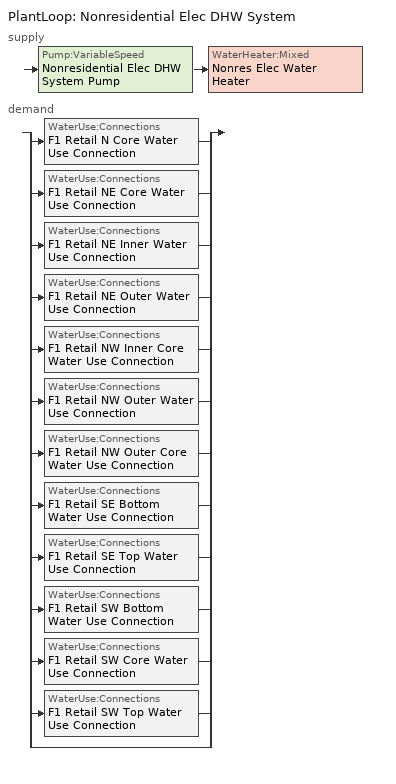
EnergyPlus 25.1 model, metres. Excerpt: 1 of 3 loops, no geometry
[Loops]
PlantLoop 'Nonresidential Elec DHW System'
 supply: Pump:VariableSpeed 'Nonresidential Elec DHW System Pump' > WaterHeater:Mixed 'Nonres Elec Water Heater'
 demand: split
  | WaterUse:Connections 'F1 Retail N Core Water Use Connection'
  | WaterUse:Connections 'F1 Retail NE Core Water Use Connection'
  | WaterUse:Connections 'F1 Retail NE Inner Water Use Connection'
  | WaterUse:Connections 'F1 Retail NE Outer Water Use Connection'
  | WaterUse:Connections 'F1 Retail NW Inner Core Water Use Connection'
  | WaterUse:Connections 'F1 Retail NW Outer Water Use Connection'
  | WaterUse:Connections 'F1 Retail NW Outer Core Water Use Connection'
  | WaterUse:Connections 'F1 Retail SE Bottom Water Use Connection'
  | WaterUse:Connections 'F1 Retail SE Top Water Use Connection'
  | WaterUse:Connections 'F1 Retail SW Bottom Water Use Connection'
  | WaterUse:Connections 'F1 Retail SW Core Water Use Connection'
  | WaterUse:Connections 'F1 Retail SW Top Water Use Connection'
  | bypass
[PlantLoop]
Nonresidential Elec DHW System: Fluid Type=Water; Plant Equipment Operation Scheme=Nonresidential Elec DHW System Operation Schemes; Maximum Loop Temperature {C}=100; Minimum Loop Temperature {C}=0; Maximum Loop Flow Rate {m3/s}=Autosize; Minimum Loop Flow Rate {m3/s}=0; Plant Loop Volume {m3}=Autocalculate; Load Distribution Scheme=Optimal; Plant Loop Demand Calculation Scheme=SingleSetpoint; Common Pipe Simulation=None
[Sizing:Plant]
Nonresidential Elec DHW System: Loop Type=Heating; Design Loop Exit Temperature {C}=57.2222; Loop Design Temperature Difference {deltaC}=44.4444; Sizing Option=NonCoincident; Zone Timesteps in Averaging Window=1; Coincident Sizing Factor Mode=None
[PlantEquipmentOperationSchemes]
Nonresidential Elec DHW System Operation Schemes: Control Scheme Object Type 1=PlantEquipmentOperation:HeatingLoad; Control Scheme Name 1=Nonresidential Elec DHW System Heating Operation Scheme; Control Scheme Schedule Name 1=Always On Discrete
[PlantEquipmentOperation:HeatingLoad]
Nonresidential Elec DHW System Heating Operation Scheme: Load Range Lower Limit 1 {W}=0; Load Range Upper Limit 1 {W}=1000000000; Range Equipment List Name 1=Nonresidential Elec DHW System Heating Equipment List
[PlantEquipmentList]
Nonresidential Elec DHW System Heating Equipment List: WaterHeater:Mixed, Nonres Elec Water Heater
[Pump:VariableSpeed]
Nonresidential Elec DHW System Pump: Design Maximum Flow Rate {m3/s}=Autosize; Design Pump Head {Pa}=0; Design Power Consumption {W}=Autosize; Motor Efficiency=0.9; Fraction of Motor Inefficiencies to Fluid Stream=0; Coefficient 1 of the Part Load Performance Curve=0; Coefficient 2 of the Part Load Performance Curve=1; Coefficient 3 of the Part Load Performance Curve=0; Coefficient 4 of the Part Load Performance Curve=0; Design Minimum Flow Rate {m3/s}=0; Pump Control Type=Intermittent; Skin Loss Radiative Fraction=0.5; Design Power Sizing Method=PowerPerFlowPerPressure; Design Electric Power per Unit Flow Rate {W/(m3/s)}=348701.1; Design Shaft Power per Unit Flow Rate per Unit Head {W/((m3/s)-Pa)}=1.28205; Design Minimum Flow Rate Fraction=0
[WaterHeater:Mixed]
Nonres Elec Water Heater: Tank Volume {m3}=0.113562; Setpoint Temperature Schedule=Nonres Elec Water Heater Setpoint Temp; Deadband Temperature Difference {deltaC}=2; Maximum Temperature Limit {C}=82.22; Heater Control Type=Cycle; Heater Maximum Capacity {W}=8699.64; Heater Ignition Minimum Flow Rate {m3/s}=0; Heater Ignition Delay {s}=0; Heater Fuel Type=Electricity; Heater Thermal Efficiency=0.99; Off Cycle Parasitic Fuel Consumption Rate {W}=0; Off Cycle Parasitic Fuel Type=NaturalGas; Off Cycle Parasitic Heat Fraction to Tank=0.8; On Cycle Parasitic Fuel Consumption Rate {W}=0; On Cycle Parasitic Fuel Type=NaturalGas; On Cycle Parasitic Heat Fraction to Tank=0; Ambient Temperature Indicator=Schedule; Ambient Temperature Schedule=Nonres Elec Water Heater Ambient Temperature; Off Cycle Loss Coefficient to Ambient Temperature {W/K}=0.178256; Off Cycle Loss Fraction to Zone=1; On Cycle Loss Coefficient to Ambient Temperature {W/K}=0.178256; On Cycle Loss Fraction to Zone=1; Use Side Effectiveness=1; Source Side Effectiveness=1; Use Side Design Flow Rate {m3/s}=Autosize; Source Side Design Flow Rate {m3/s}=Autosize; Indirect Water Heating Recovery Time {hr}=1.5; Source Side Flow Control Mode=IndirectHeatPrimarySetpoint
[WaterHeater:Sizing]
Nonres Elec Water Heater: Design Mode=PeakDraw; Time Storage Can Meet Peak Draw {hr}=0.538503; Time for Tank Recovery {hr}=0; Nominal Tank Volume for Autosizing Plant Connections {m3}=1
[WaterUse:Connections] Drain Water Heat Exchanger Type=None; Drain Water Heat Exchanger Destination=Plant
Name | Water Use Equipment Name 1
F1 Retail N Core Water Use Connection | F1 Retail N Core Water Use Equipment
F1 Retail NE Core Water Use Connection | F1 Retail NE Core Water Use Equipment
F1 Retail NE Inner Water Use Connection | F1 Retail NE Inner Water Use Equipment
F1 Retail NE Outer Water Use Connection | F1 Retail NE Outer Water Use Equipment
F1 Retail NW Inner Core Water Use Connection | F1 Retail NW Inner Core Water Use Equipment
F1 Retail NW Outer Water Use Connection | F1 Retail NW Outer Water Use Equipment
F1 Retail NW Outer Core Water Use Connection | F1 Retail NW Outer Core Water Use Equipment
F1 Retail SE Bottom Water Use Connection | F1 Retail SE Bottom Water Use Equipment
F1 Retail SE Top Water Use Connection | F1 Retail SE Top Water Use Equipment
F1 Retail SW Bottom Water Use Connection | F1 Retail SW Bottom Water Use Equipment
F1 Retail SW Core Water Use Connection | F1 Retail SW Core Water Use Equipment
F1 Retail SW Top Water Use Connection | F1 Retail SW Top Water Use Equipment
[WaterUse:Equipment] Flow Rate Fraction Schedule=RetailServiceHotWater
Name | Peak Flow Rate {m3/s} | Target Temperature Schedule
F1 Retail N Core Water Use Equipment | 5.3573e-06 | F1 Retail N Core Target SHW Temp
F1 Retail NE Core Water Use Equipment | 4.63334e-06 | F1 Retail NE Core Target SHW Temp
F1 Retail NE Inner Water Use Equipment | 4.63334e-06 | F1 Retail NE Inner Target SHW Temp
F1 Retail NE Outer Water Use Equipment | 4.63334e-06 | F1 Retail NE Outer Target SHW Temp
F1 Retail NW Inner Core Water Use Equipment | 4.63334e-06 | F1 Retail NW Inner Core Target SHW Temp
F1 Retail NW Outer Water Use Equipment | 4.63334e-06 | F1 Retail NW Outer Target SHW Temp
F1 Retail NW Outer Core Water Use Equipment | 4.63334e-06 | F1 Retail NW Outer Core Target SHW Temp
F1 Retail SE Bottom Water Use Equipment | 4.63334e-06 | F1 Retail SE Bottom Target SHW Temp
F1 Retail SE Top Water Use Equipment | 4.63334e-06 | F1 Retail SE Top Target SHW Temp
F1 Retail SW Bottom Water Use Equipment | 4.63334e-06 | F1 Retail SW Bottom Target SHW Temp
F1 Retail SW Core Water Use Equipment | 4.63334e-06 | F1 Retail SW Core Target SHW Temp
F1 Retail SW Top Water Use Equipment | 4.98084e-06 | F1 Retail SW Top Target SHW Temp
[SetpointManager:Scheduled]
{8ff71beb-94b9-4e8a-8e70-d3775e2916f7}: Control Variable=Temperature; Schedule=Nonresidential Elec DHW System Supply Temp Schedule; Setpoint Node or NodeList=Nonresidential Elec DHW System Supply Mixer Outlet Node
[Schedule:Year]
RetailServiceHotWater: RetailServiceHotWaterWk, 1, 1, 12, 31
F1 Retail N Core Target SHW Temp: F1 Retail N Core Target SHW Temp Week Rule - Jan1-Dec31, 1, 1, 12, 31
F1 Retail NE Core Target SHW Temp: F1 Retail NE Core Target SHW Temp Week Rule - Jan1-Dec31, 1, 1, 12, 31
F1 Retail NE Inner Target SHW Temp: F1 Retail NE Inner Target SHW Temp Week Rule - Jan1-Dec31, 1, 1, 12, 31
F1 Retail NE Outer Target SHW Temp: F1 Retail NE Outer Target SHW Temp Week Rule - Jan1-Dec31, 1, 1, 12, 31
F1 Retail NW Inner Core Target SHW Temp: F1 Retail NW Inner Core Target SHW Temp Week Rule - Jan1-Dec31, 1, 1, 12, 31
F1 Retail NW Outer Core Target SHW Temp: F1 Retail NW Outer Core Target SHW Temp Week Rule - Jan1-Dec31, 1, 1, 12, 31
F1 Retail NW Outer Target SHW Temp: F1 Retail NW Outer Target SHW Temp Week Rule - Jan1-Dec31, 1, 1, 12, 31
F1 Retail SE Bottom Target SHW Temp: F1 Retail SE Bottom Target SHW Temp Week Rule - Jan1-Dec31, 1, 1, 12, 31
F1 Retail SE Top Target SHW Temp: F1 Retail SE Top Target SHW Temp Week Rule - Jan1-Dec31, 1, 1, 12, 31
F1 Retail SW Bottom Target SHW Temp: F1 Retail SW Bottom Target SHW Temp Week Rule - Jan1-Dec31, 1, 1, 12, 31
F1 Retail SW Core Target SHW Temp: F1 Retail SW Core Target SHW Temp Week Rule - Jan1-Dec31, 1, 1, 12, 31
F1 Retail SW Top Target SHW Temp: F1 Retail SW Top Target SHW Temp Week Rule - Jan1-Dec31, 1, 1, 12, 31
Nonres Elec Water Heater Ambient Temperature: Nonres Elec Water Heater Ambient Temperature Week Rule - Jan1-Dec31, 1, 1, 12, 31
Nonres Elec Water Heater Setpoint Temp: Nonres Elec Water Heater Setpoint Temp Week Rule - Jan1-Dec31, 1, 1, 12, 31
Nonresidential Elec DHW System Supply Temp Schedule: Nonresidential Elec DHW System Supply Temp Schedule Week Rule - Jan1-Dec31, 1, 1, 12, 31
[Schedule:Week:Daily]
RetailServiceHotWaterWk: RetailServiceHotWaterSun, RetailServiceHotWaterWD, RetailServiceHotWaterWD, RetailServiceHotWaterWD, RetailServiceHotWaterWD, RetailServiceHotWaterWD, RetailServiceHotWaterSat, RetailServiceHotWaterSun, OnDay, OffDay, RetailServiceHotWaterSun, RetailServiceHotWaterSun
F1 Retail N Core Target SHW Temp Week Rule - Jan1-Dec31: F1 Retail N Core Target SHW Temp Default Day, F1 Retail N Core Target SHW Temp Default Day, F1 Retail N Core Target SHW Temp Default Day, F1 Retail N Core Target SHW Temp Default Day, F1 Retail N Core Target SHW Temp Default Day, F1 Retail N Core Target SHW Temp Default Day, F1 Retail N Core Target SHW Temp Default Day, F1 Retail N Core Target SHW Temp Default Day, F1 Retail N Core Target SHW Temp Default Day, F1 Retail N Core Target SHW Temp Default Day, F1 Retail N Core Target SHW Temp Default Day, F1 Retail N Core Target SHW Temp Default Day
F1 Retail NE Core Target SHW Temp Week Rule - Jan1-Dec31: F1 Retail NE Core Target SHW Temp Default Day, F1 Retail NE Core Target SHW Temp Default Day, F1 Retail NE Core Target SHW Temp Default Day, F1 Retail NE Core Target SHW Temp Default Day, F1 Retail NE Core Target SHW Temp Default Day, F1 Retail NE Core Target SHW Temp Default Day, F1 Retail NE Core Target SHW Temp Default Day, F1 Retail NE Core Target SHW Temp Default Day, F1 Retail NE Core Target SHW Temp Default Day, F1 Retail NE Core Target SHW Temp Default Day, F1 Retail NE Core Target SHW Temp Default Day, F1 Retail NE Core Target SHW Temp Default Day
F1 Retail NE Inner Target SHW Temp Week Rule - Jan1-Dec31: F1 Retail NE Inner Target SHW Temp Default Day, F1 Retail NE Inner Target SHW Temp Default Day, F1 Retail NE Inner Target SHW Temp Default Day, F1 Retail NE Inner Target SHW Temp Default Day, F1 Retail NE Inner Target SHW Temp Default Day, F1 Retail NE Inner Target SHW Temp Default Day, F1 Retail NE Inner Target SHW Temp Default Day, F1 Retail NE Inner Target SHW Temp Default Day, F1 Retail NE Inner Target SHW Temp Default Day, F1 Retail NE Inner Target SHW Temp Default Day, F1 Retail NE Inner Target SHW Temp Default Day, F1 Retail NE Inner Target SHW Temp Default Day
F1 Retail NE Outer Target SHW Temp Week Rule - Jan1-Dec31: F1 Retail NE Outer Target SHW Temp Default Day, F1 Retail NE Outer Target SHW Temp Default Day, F1 Retail NE Outer Target SHW Temp Default Day, F1 Retail NE Outer Target SHW Temp Default Day, F1 Retail NE Outer Target SHW Temp Default Day, F1 Retail NE Outer Target SHW Temp Default Day, F1 Retail NE Outer Target SHW Temp Default Day, F1 Retail NE Outer Target SHW Temp Default Day, F1 Retail NE Outer Target SHW Temp Default Day, F1 Retail NE Outer Target SHW Temp Default Day, F1 Retail NE Outer Target SHW Temp Default Day, F1 Retail NE Outer Target SHW Temp Default Day
F1 Retail NW Inner Core Target SHW Temp Week Rule - Jan1-Dec31: F1 Retail NW Inner Core Target SHW Temp Default Day, F1 Retail NW Inner Core Target SHW Temp Default Day, F1 Retail NW Inner Core Target SHW Temp Default Day, F1 Retail NW Inner Core Target SHW Temp Default Day, F1 Retail NW Inner Core Target SHW Temp Default Day, F1 Retail NW Inner Core Target SHW Temp Default Day, F1 Retail NW Inner Core Target SHW Temp Default Day, F1 Retail NW Inner Core Target SHW Temp Default Day, F1 Retail NW Inner Core Target SHW Temp Default Day, F1 Retail NW Inner Core Target SHW Temp Default Day, F1 Retail NW Inner Core Target SHW Temp Default Day, F1 Retail NW Inner Core Target SHW Temp Default Day
F1 Retail NW Outer Core Target SHW Temp Week Rule - Jan1-Dec31: F1 Retail NW Outer Core Target SHW Temp Default Day, F1 Retail NW Outer Core Target SHW Temp Default Day, F1 Retail NW Outer Core Target SHW Temp Default Day, F1 Retail NW Outer Core Target SHW Temp Default Day, F1 Retail NW Outer Core Target SHW Temp Default Day, F1 Retail NW Outer Core Target SHW Temp Default Day, F1 Retail NW Outer Core Target SHW Temp Default Day, F1 Retail NW Outer Core Target SHW Temp Default Day, F1 Retail NW Outer Core Target SHW Temp Default Day, F1 Retail NW Outer Core Target SHW Temp Default Day, F1 Retail NW Outer Core Target SHW Temp Default Day, F1 Retail NW Outer Core Target SHW Temp Default Day
F1 Retail NW Outer Target SHW Temp Week Rule - Jan1-Dec31: F1 Retail NW Outer Target SHW Temp Default Day, F1 Retail NW Outer Target SHW Temp Default Day, F1 Retail NW Outer Target SHW Temp Default Day, F1 Retail NW Outer Target SHW Temp Default Day, F1 Retail NW Outer Target SHW Temp Default Day, F1 Retail NW Outer Target SHW Temp Default Day, F1 Retail NW Outer Target SHW Temp Default Day, F1 Retail NW Outer Target SHW Temp Default Day, F1 Retail NW Outer Target SHW Temp Default Day, F1 Retail NW Outer Target SHW Temp Default Day, F1 Retail NW Outer Target SHW Temp Default Day, F1 Retail NW Outer Target SHW Temp Default Day
F1 Retail SE Bottom Target SHW Temp Week Rule - Jan1-Dec31: F1 Retail SE Bottom Target SHW Temp Default Day, F1 Retail SE Bottom Target SHW Temp Default Day, F1 Retail SE Bottom Target SHW Temp Default Day, F1 Retail SE Bottom Target SHW Temp Default Day, F1 Retail SE Bottom Target SHW Temp Default Day, F1 Retail SE Bottom Target SHW Temp Default Day, F1 Retail SE Bottom Target SHW Temp Default Day, F1 Retail SE Bottom Target SHW Temp Default Day, F1 Retail SE Bottom Target SHW Temp Default Day, F1 Retail SE Bottom Target SHW Temp Default Day, F1 Retail SE Bottom Target SHW Temp Default Day, F1 Retail SE Bottom Target SHW Temp Default Day
F1 Retail SE Top Target SHW Temp Week Rule - Jan1-Dec31: F1 Retail SE Top Target SHW Temp Default Day, F1 Retail SE Top Target SHW Temp Default Day, F1 Retail SE Top Target SHW Temp Default Day, F1 Retail SE Top Target SHW Temp Default Day, F1 Retail SE Top Target SHW Temp Default Day, F1 Retail SE Top Target SHW Temp Default Day, F1 Retail SE Top Target SHW Temp Default Day, F1 Retail SE Top Target SHW Temp Default Day, F1 Retail SE Top Target SHW Temp Default Day, F1 Retail SE Top Target SHW Temp Default Day, F1 Retail SE Top Target SHW Temp Default Day, F1 Retail SE Top Target SHW Temp Default Day
F1 Retail SW Bottom Target SHW Temp Week Rule - Jan1-Dec31: F1 Retail SW Bottom Target SHW Temp Default Day, F1 Retail SW Bottom Target SHW Temp Default Day, F1 Retail SW Bottom Target SHW Temp Default Day, F1 Retail SW Bottom Target SHW Temp Default Day, F1 Retail SW Bottom Target SHW Temp Default Day, F1 Retail SW Bottom Target SHW Temp Default Day, F1 Retail SW Bottom Target SHW Temp Default Day, F1 Retail SW Bottom Target SHW Temp Default Day, F1 Retail SW Bottom Target SHW Temp Default Day, F1 Retail SW Bottom Target SHW Temp Default Day, F1 Retail SW Bottom Target SHW Temp Default Day, F1 Retail SW Bottom Target SHW Temp Default Day
F1 Retail SW Core Target SHW Temp Week Rule - Jan1-Dec31: F1 Retail SW Core Target SHW Temp Default Day, F1 Retail SW Core Target SHW Temp Default Day, F1 Retail SW Core Target SHW Temp Default Day, F1 Retail SW Core Target SHW Temp Default Day, F1 Retail SW Core Target SHW Temp Default Day, F1 Retail SW Core Target SHW Temp Default Day, F1 Retail SW Core Target SHW Temp Default Day, F1 Retail SW Core Target SHW Temp Default Day, F1 Retail SW Core Target SHW Temp Default Day, F1 Retail SW Core Target SHW Temp Default Day, F1 Retail SW Core Target SHW Temp Default Day, F1 Retail SW Core Target SHW Temp Default Day
F1 Retail SW Top Target SHW Temp Week Rule - Jan1-Dec31: F1 Retail SW Top Target SHW Temp Default Day, F1 Retail SW Top Target SHW Temp Default Day, F1 Retail SW Top Target SHW Temp Default Day, F1 Retail SW Top Target SHW Temp Default Day, F1 Retail SW Top Target SHW Temp Default Day, F1 Retail SW Top Target SHW Temp Default Day, F1 Retail SW Top Target SHW Temp Default Day, F1 Retail SW Top Target SHW Temp Default Day, F1 Retail SW Top Target SHW Temp Default Day, F1 Retail SW Top Target SHW Temp Default Day, F1 Retail SW Top Target SHW Temp Default Day, F1 Retail SW Top Target SHW Temp Default Day
Nonres Elec Water Heater Ambient Temperature Week Rule - Jan1-Dec31: Nonres Elec Water Heater Ambient Temperature Day Schedule, Nonres Elec Water Heater Ambient Temperature Day Schedule, Nonres Elec Water Heater Ambient Temperature Day Schedule, Nonres Elec Water Heater Ambient Temperature Day Schedule, Nonres Elec Water Heater Ambient Temperature Day Schedule, Nonres Elec Water Heater Ambient Temperature Day Schedule, Nonres Elec Water Heater Ambient Temperature Day Schedule, Nonres Elec Water Heater Ambient Temperature Day Schedule, Nonres Elec Water Heater Ambient Temperature Day Schedule, Nonres Elec Water Heater Ambient Temperature Day Schedule, Nonres Elec Water Heater Ambient Temperature Day Schedule, Nonres Elec Water Heater Ambient Temperature Day Schedule
Nonres Elec Water Heater Setpoint Temp Week Rule - Jan1-Dec31: Nonres Elec Water Heater Setpoint Temp Day Schedule, Nonres Elec Water Heater Setpoint Temp Day Schedule, Nonres Elec Water Heater Setpoint Temp Day Schedule, Nonres Elec Water Heater Setpoint Temp Day Schedule, Nonres Elec Water Heater Setpoint Temp Day Schedule, Nonres Elec Water Heater Setpoint Temp Day Schedule, Nonres Elec Water Heater Setpoint Temp Day Schedule, Nonres Elec Water Heater Setpoint Temp Day Schedule, Nonres Elec Water Heater Setpoint Temp Day Schedule, Nonres Elec Water Heater Setpoint Temp Day Schedule, Nonres Elec Water Heater Setpoint Temp Day Schedule, Nonres Elec Water Heater Setpoint Temp Day Schedule
Nonresidential Elec DHW System Supply Temp Schedule Week Rule - Jan1-Dec31: Nonresidential Elec DHW System Supply Temp Schedule Day Schedule, Nonresidential Elec DHW System Supply Temp Schedule Day Schedule, Nonresidential Elec DHW System Supply Temp Schedule Day Schedule, Nonresidential Elec DHW System Supply Temp Schedule Day Schedule, Nonresidential Elec DHW System Supply Temp Schedule Day Schedule, Nonresidential Elec DHW System Supply Temp Schedule Day Schedule, Nonresidential Elec DHW System Supply Temp Schedule Day Schedule, Nonresidential Elec DHW System Supply Temp Schedule Day Schedule, Nonresidential Elec DHW System Supply Temp Schedule Day Schedule, Nonresidential Elec DHW System Supply Temp Schedule Day Schedule, Nonresidential Elec DHW System Supply Temp Schedule Day Schedule, Nonresidential Elec DHW System Supply Temp Schedule Day Schedule
[Schedule:Day:Interval]
OnDay: No, 01:00, 1, 02:00, 1, 03:00, 1, 04:00, 1, 05:00, 1, 06:00, 1, 07:00, 1, 08:00, 1, 09:00, 1, 10:00, 1, 11:00, 1, 12:00, 1, 13:00, 1, 14:00, 1, 15:00, 1, 16:00, 1, 17:00, 1, 18:00, 1, 19:00, 1, 20:00, 1, 21:00, 1, 22:00, 1, 23:00, 1, 24:00, 1
OffDay: No, 01:00, 0, 02:00, 0, 03:00, 0, 04:00, 0, 05:00, 0, 06:00, 0, 07:00, 0, 08:00, 0, 09:00, 0, 10:00, 0, 11:00, 0, 12:00, 0, 13:00, 0, 14:00, 0, 15:00, 0, 16:00, 0, 17:00, 0, 18:00, 0, 19:00, 0, 20:00, 0, 21:00, 0, 22:00, 0, 23:00, 0, 24:00, 0
F1 Retail N Core Target SHW Temp Default Day; F1 Retail NE Core Target SHW Temp Default Day; F1 Retail NE Inner Target SHW Temp Default Day; F1 Retail NE Outer Target SHW Temp Default Day; F1 Retail NW Inner Core Target SHW Temp Default Day; F1 Retail NW Outer Core Target SHW Temp Default Day; F1 Retail NW Outer Target SHW Temp Default Day; F1 Retail SE Bottom Target SHW Temp Default Day; F1 Retail SE Top Target SHW Temp Default Day; F1 Retail SW Bottom Target SHW Temp Default Day; F1 Retail SW Core Target SHW Temp Default Day; F1 Retail SW Top Target SHW Temp Default Day; Nonres Elec Water Heater Setpoint Temp Day Schedule; Nonresidential Elec DHW System Supply Temp Schedule Day Schedule: No, 24:00, 57.2222
Nonres Elec Water Heater Ambient Temperature Day Schedule: No, 24:00, 20
RetailServiceHotWaterSat: No, 01:00, 0.11, 02:00, 0.1, 03:00, 0.08, 04:00, 0.06, 05:00, 0.06, 06:00, 0.06, 07:00, 0.07, 08:00, 0.2, 09:00, 0.24, 10:00, 0.27, 11:00, 0.42, 12:00, 0.54, 13:00, 0.59, 14:00, 0.6, 15:00, 0.49, 16:00, 0.48, 17:00, 0.47, 18:00, 0.46, 19:00, 0.44, 20:00, 0.36, 21:00, 0.29, 22:00, 0.22, 23:00, 0.16, 24:00, 0.13
RetailServiceHotWaterSun: No, 01:00, 0.07, 02:00, 0.07, 03:00, 0.07, 04:00, 0.06, 05:00, 0.06, 06:00, 0.06, 07:00, 0.07, 08:00, 0.1, 09:00, 0.12, 10:00, 0.14, 11:00, 0.29, 12:00, 0.31, 13:00, 0.36, 14:00, 0.36, 15:00, 0.34, 16:00, 0.35, 17:00, 0.37, 18:00, 0.34, 19:00, 0.25, 20:00, 0.27, 21:00, 0.21, 22:00, 0.16, 23:00, 0.1, 24:00, 0.06
RetailServiceHotWaterWD: No, 01:00, 0.04, 02:00, 0.05, 03:00, 0.05, 04:00, 0.04, 05:00, 0.04, 06:00, 0.04, 07:00, 0.04, 08:00, 0.15, 09:00, 0.23, 10:00, 0.32, 11:00, 0.41, 12:00, 0.57, 13:00, 0.62, 14:00, 0.61, 15:00, 0.5, 16:00, 0.45, 17:00, 0.46, 18:00, 0.47, 19:00, 0.42, 20:00, 0.34, 21:00, 0.33, 22:00, 0.23, 23:00, 0.13, 24:00, 0.08
[Schedule:Constant]
Always On Discrete: Hourly Value=1
